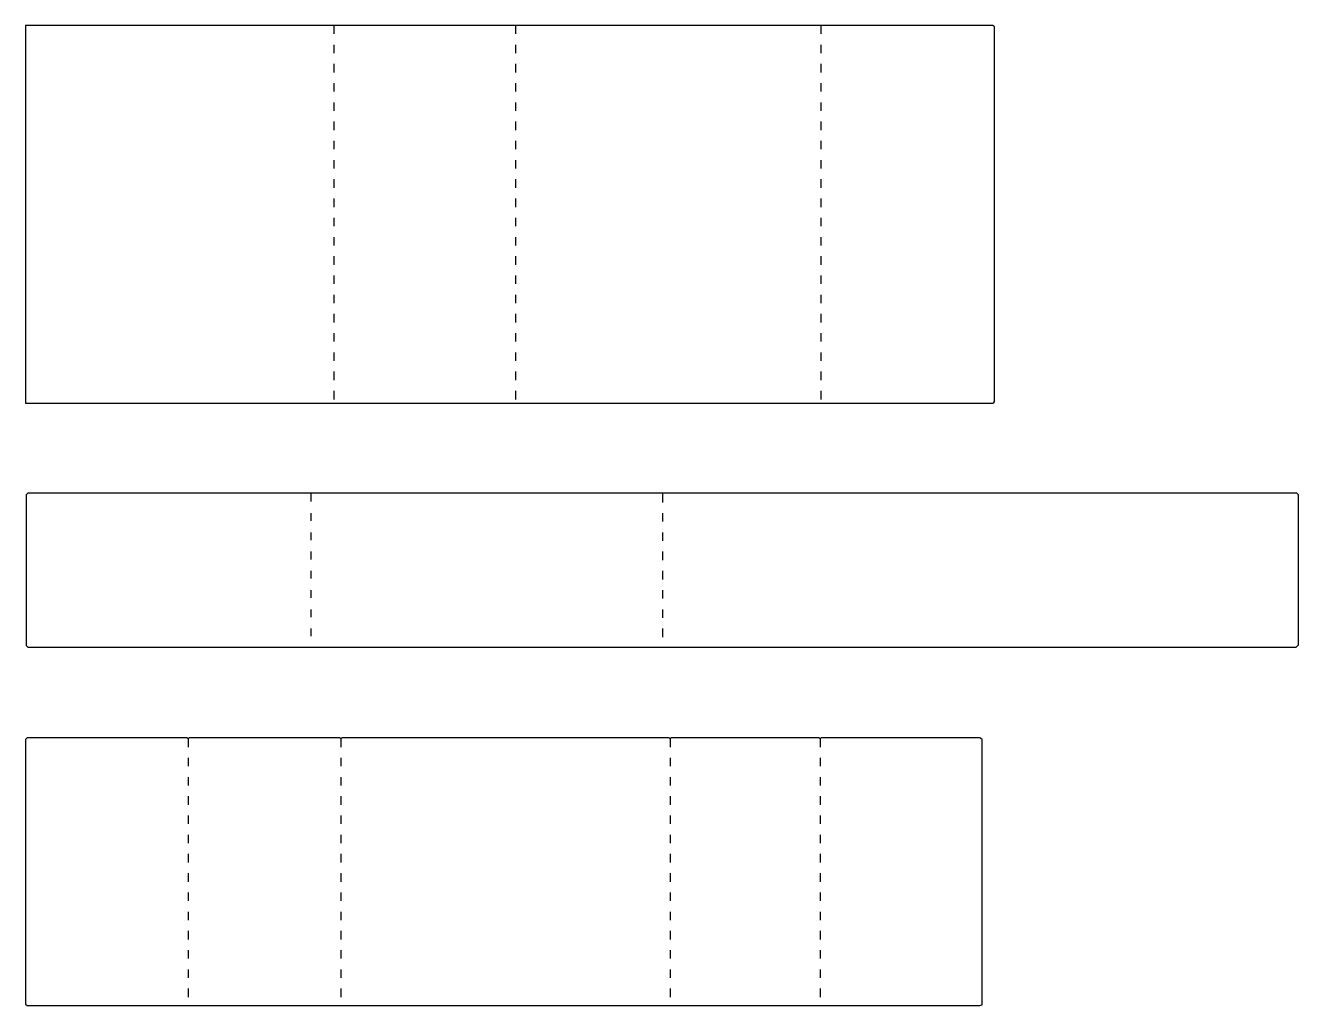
# Model space of a CAD drawing. Extents: x 85 to 1739, y 66 to 1340.
import ezdxf

# ---------------------------------------------------------------- set-up
doc = ezdxf.new("R2010")
doc.units = 0
doc.layers.get('0').update_dxf_attribs({"linetype": 'CONTINUOUS'})

msp = doc.modelspace()

# ---------------------------------------------------------------- linework, layer by layer
at = {"color": 250, "linetype": 'CONTINUOUS'}
for points in [[(1342, 849), (1343, 850), (1344, 851), (1344, 1338), (1342, 1340), (85, 1340), (85, 849), (1342, 849)], [(722, 1329), (722, 1340)], [(722, 1304), (722, 1315)], [(722, 1279), (722, 1290)], [(722, 1254), (722, 1265)], [(722, 1229), (722, 1240)], [(722, 1204), (722, 1215)], [(722, 1179), (722, 1190)], [(722, 1154), (722, 1165)], [(722, 1129), (722, 1140)], [(722, 1104), (722, 1115)], [(722, 1079), (722, 1090)], [(722, 1054), (722, 1065)], [(722, 1029), (722, 1040)], [(722, 1004), (722, 1015)], [(722, 979), (722, 990)], [(722, 954), (722, 965)], [(722, 929), (722, 940)], [(722, 904), (722, 915)], [(722, 879), (722, 890)], [(722, 854), (722, 865)], [(1736, 532), (1738, 534), (1739, 535), (1739, 730), (1737, 732), (88, 732), (86, 730), (86, 534), (88, 532), (1736, 532)], [(456, 721), (456, 732)], [(913, 720), (913, 732)], [(456, 696), (456, 706)], [(913, 695), (913, 706)], [(456, 671), (456, 681)], [(913, 670), (913, 681)], [(456, 646), (456, 656)], [(913, 645), (913, 656)], [(456, 621), (456, 631)], [(913, 620), (913, 631)], [(456, 596), (456, 606)], [(913, 595), (913, 606)], [(456, 571), (456, 581)], [(913, 570), (913, 581)], [(456, 546), (456, 556)], [(913, 545), (913, 556)], [(1325, 66), (1326.1, 66.7), (1328, 67), (1328, 412), (1326.1, 413.2), (1325, 414), (1119, 414), (1118, 413), (1117.1, 413.2), (1116, 414), (924, 414), (923, 413), (922.1, 413.2), (921, 414), (496, 414), (495, 413), (494.1, 413.2), (493, 414), (298, 414), (297, 413), (296.1, 413.2), (295, 414), (87, 414), (85, 412), (85, 68), (87, 66), (1325, 66)], [(297, 402), (297, 413)], [(495, 402), (495, 413)], [(923, 402), (923, 413)], [(1118, 402), (1118, 413)], [(297, 377), (297, 388)], [(495, 377), (495, 388)], [(923, 377), (923, 388)], [(1118, 377), (1118, 388)], [(297, 352), (297, 363)], [(495, 352), (495, 363)], [(923, 352), (923, 363)], [(1118, 352), (1118, 363)], [(297, 327), (297, 338)], [(495, 327), (495, 338)], [(923, 327), (923, 338)], [(1118, 327), (1118, 338)], [(297, 302), (297, 313)], [(495, 302), (495, 313)], [(923, 302), (923, 313)], [(1118, 302), (1118, 313)], [(297, 277), (297, 288)], [(495, 277), (495, 288)], [(923, 277), (923, 288)], [(1118, 277), (1118, 288)], [(297, 252), (297, 263)], [(495, 252), (495, 263)], [(923, 252), (923, 263)], [(1118, 252), (1118, 263)], [(297, 227), (297, 238)], [(495, 227), (495, 238)], [(923, 227), (923, 238)], [(1118, 227), (1118, 238)], [(297, 202), (297, 213)], [(495, 202), (495, 213)], [(923, 202), (923, 213)], [(1118, 202), (1118, 213)], [(297, 177), (297, 188)], [(495, 177), (495, 188)], [(923, 177), (923, 188)], [(1118, 177), (1118, 188)], [(297, 152), (297, 163)], [(495, 152), (495, 163)], [(923, 152), (923, 163)], [(1118, 152), (1118, 163)], [(297, 127), (297, 138)], [(495, 127), (495, 138)], [(923, 127), (923, 138)], [(1118, 127), (1118, 138)], [(297, 102), (297, 113)], [(495, 102), (495, 113)], [(923, 102), (923, 113)], [(1118, 102), (1118, 113)], [(297, 77), (297, 88)], [(495, 77), (495, 88)], [(923, 77), (923, 88)], [(1118, 77), (1118, 88)]]:
    msp.add_lwpolyline(points, dxfattribs=at)
at = {"color": 251, "linetype": 'CONTINUOUS'}
for points in [[(486, 1329), (486, 1340)], [(1119, 1329), (1119, 1340)], [(486, 1304), (486, 1315)], [(1119, 1304), (1119, 1315)], [(486, 1279), (486, 1290)], [(1119, 1279), (1119, 1290)], [(486, 1254), (486, 1265)], [(1119, 1254), (1119, 1265)], [(486, 1229), (486, 1240)], [(1119, 1229), (1119, 1240)], [(486, 1204), (486, 1215)], [(1119, 1204), (1119, 1215)], [(486, 1179), (486, 1190)], [(1119, 1179), (1119, 1190)], [(486, 1154), (486, 1165)], [(1119, 1154), (1119, 1165)], [(486, 1129), (486, 1140)], [(1119, 1129), (1119, 1140)], [(486, 1104), (486, 1115)], [(1119, 1104), (1119, 1115)], [(486, 1079), (486, 1090)], [(1119, 1079), (1119, 1090)], [(486, 1054), (486, 1065)], [(1119, 1054), (1119, 1065)], [(486, 1029), (486, 1040)], [(1119, 1029), (1119, 1040)], [(486, 1004), (486, 1015)], [(1119, 1004), (1119, 1015)], [(486, 979), (486, 990)], [(1119, 979), (1119, 990)], [(486, 954), (486, 965)], [(1119, 954), (1119, 965)], [(486, 929), (486, 940)], [(1119, 929), (1119, 940)], [(486, 904), (486, 915)], [(1119, 904), (1119, 915)], [(486, 879), (486, 890)], [(1119, 879), (1119, 890)], [(486, 854), (486, 865)], [(1119, 854), (1119, 865)]]:
    msp.add_lwpolyline(points, dxfattribs=at)

doc.saveas('drawing.dxf')
